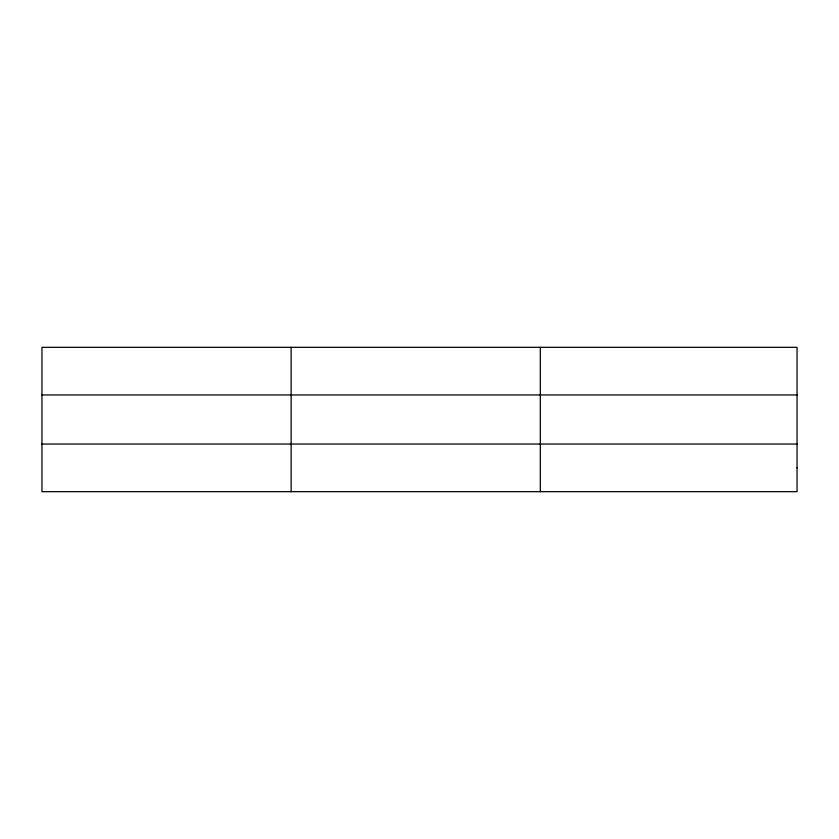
<?xml version="1.0" encoding="UTF-8"?>
<svg xmlns="http://www.w3.org/2000/svg" width="839" height="839" viewBox="0 0 839 839"><rect width="100%" height="100%" fill="white"/><g stroke="black" fill="none" stroke-linecap="round" stroke-linejoin="round"><path stroke-width="1.26" d="M291.133 491.675L291.133 347.325M540.316 491.675L540.316 347.325M41.95 394.959L797.05 394.959M41.95 444.041L797.05 444.041M797.05 467.858L797.05 491.675L41.95 491.675L41.95 347.325L797.05 347.325L797.05 467.858"/></g></svg>
